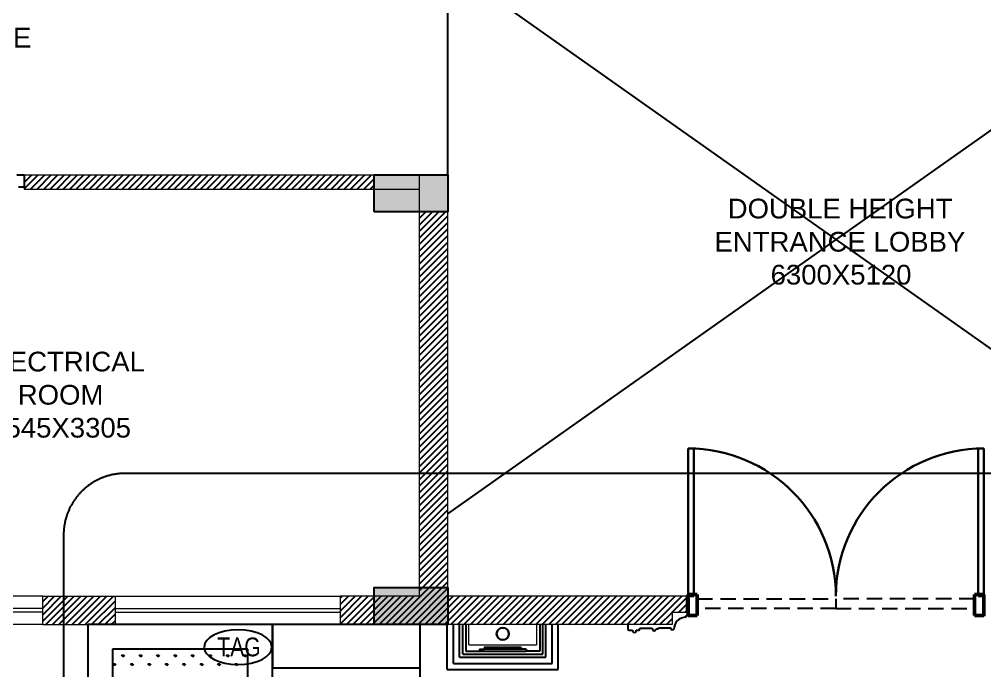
# Model space of a CAD drawing. Header units: millimetres. Extents: x 1277257 to 1543892, y 206696 to 309376.
# Drawn here: x 1308857 to 1316695, y 290982 to 296270 of the extents above; entities that cross this region are included whole.
import ezdxf
from ezdxf.enums import TextEntityAlignment as Align

# ---------------------------------------------------------------- set-up
doc = ezdxf.new("R2010")
doc.units = ezdxf.units.MM
doc.header["$LTSCALE"] = 500
doc.header["$MEASUREMENT"] = 0
doc.linetypes.add('HIDDEN', pattern=[0.375, 0.25, -0.125])
doc.layers.add('A-TAG', color=7, linetype='Continuous', true_color=0xef00ef)
for name, color, linetype in [('AHC-A-FURNITURE', 2, 'Continuous'), ('Cornice', 252, 'Continuous'), ('DOOR', 8, 'Continuous'), ('ELE-5', 8, 'Continuous'), ('Finish', 31, 'Continuous'), ('Moulding-1', 252, 'Continuous'), ('TEXT-RM NAME', 6, 'Continuous'), ('TOWER AREA COLUMN.', 6, 'Continuous')]:
    doc.layers.add(name, color=color, linetype=linetype)
for name, color, linetype, lineweight in [('TOWER COL HATCH', 253, 'Continuous', 20), ('Wall', 2, 'Continuous', 15), ('WIN', 144, 'Continuous', 15)]:
    doc.layers.add(name, color=color, linetype=linetype, lineweight=lineweight)
doc.styles.get("Standard").update_dxf_attribs({"font": 'arial.ttf'})

msp = doc.modelspace()

# ---------------------------------------------------------------- hatches: boundary and pattern name
at = {"layer": 'TOWER COL HATCH'}
h = msp.add_hatch(color=253, dxfattribs=at)
h.dxf.hatch_style = 1
h.paths.add_polyline_path([(1311737.1, 294706.4), (1311737.1, 295006.4), (1312337.1, 295006.4), (1312337.1, 294706.4)])
h = msp.add_hatch(color=253, dxfattribs=at)
h.dxf.hatch_style = 1
h.paths.add_polyline_path([(1312337.1, 291656.4), (1312337.1, 291356.4), (1311737.1, 291356.4), (1311737.1, 291656.4)])

# ---------------------------------------------------------------- linework, layer by layer
at = {"color": 22, "lineweight": 30}
for p, q in [((1314287.1, 291586.4), (1314287.1, 292786.4)), ((1314332.8, 291586.4), (1314332.8, 292786.4)), ((1316641.4, 291586.4), (1316641.4, 292786.4)), ((1316687.1, 291586.4), (1316687.1, 292786.4)), ((1314332.8, 291586.4), (1314292.9, 291586.4)), ((1316641.4, 291586.4), (1316681.2, 291586.4))]:
    msp.add_line(p, q, dxfattribs=at)
at = {"color": 22, "lineweight": 50}
for p, q in [((1314361.4, 291601.4), (1314286.4, 291601.4)), ((1314286.4, 291601.4), (1314286.4, 291431.4)), ((1314361.4, 291431.4), (1314361.4, 291601.4)), ((1316612.7, 291601.4), (1316687.7, 291601.4)), ((1316612.7, 291431.4), (1316612.7, 291601.4)), ((1316687.7, 291601.4), (1316687.7, 291431.4)), ((1314286.4, 291431.4), (1314361.4, 291431.4)), ((1316687.7, 291431.4), (1316612.7, 291431.4))]:
    msp.add_line(p, q, dxfattribs=at)
at = {"color": 22, "linetype": 'HIDDEN', "lineweight": 25}
for p, q in [((1314361.4, 291566.4), (1315487.1, 291566.4)), ((1314361.4, 291486.4), (1314361.4, 291566.4)), ((1316612.1, 291566.4), (1315487.1, 291566.4)), ((1315487.1, 291566.4), (1315487.1, 291486.4)), ((1315487.1, 291566.4), (1315487.1, 291486.4)), ((1316612.1, 291486.4), (1316612.1, 291566.4)), ((1315487.1, 291486.4), (1314361.4, 291486.4)), ((1315487.1, 291486.4), (1316612.1, 291486.4))]:
    msp.add_line(p, q, dxfattribs=at)
at = {"color": 30}
for p, q in [((1310912.1, 291356.4), (1309412.1, 291356.4)), ((1309412.1, 291356.4), (1309412.1, 287556.4)), ((1310912.1, 287556.4), (1310912.1, 291356.4)), ((1310712.1, 291156.4), (1309612.1, 291156.4)), ((1309612.1, 291156.4), (1309612.1, 287756.4)), ((1310712.1, 287756.4), (1310712.1, 291156.4))]:
    msp.add_line(p, q, dxfattribs=at)
at = {"color": 5, "lineweight": 30}
msp.add_circle((1312782.1, 291281.4), 50, dxfattribs=at)
at = {"color": 22, "lineweight": 30}
for centre, start, end in [((1314287.1, 291586.4), 0, 90), ((1316687.1, 291586.4), 90, 180)]:
    msp.add_arc(centre, 1200, start, end, dxfattribs=at)
at = {"linetype": 'Continuous', "extrusion": (0, 0, -1)}
msp.add_ellipse((1310632.7, 291173.1), major_axis=(275.7, 0), ratio=0.512885, dxfattribs=at)
at = {"layer": 'A-TAG', "linetype": 'HIDDEN', "ltscale": 100}
for p, q in [((1318880.3, 292583.7), (1309716.2, 292583.7)), ((1309216.2, 292083.7), (1309216.2, 287499.3))]:
    msp.add_line(p, q, dxfattribs=at)
msp.add_arc((1309716.2, 292083.7), 500, 90, 180, dxfattribs=at)
at = {"layer": 'AHC-A-FURNITURE', "color": 5, "linetype": 'Continuous', "ltscale": 50, "true_color": 0x0000ff}
for p, q in [((1308897.1, 294999.1), (1308904.4, 295006.4)), ((1308897.1, 294946), (1308957.5, 295006.4)), ((1308897.1, 294893), (1309010.5, 295006.4)), ((1308948.5, 294891.4), (1309063.5, 295006.4)), ((1309001.6, 294891.4), (1309116.6, 295006.4)), ((1309054.6, 294891.4), (1309169.6, 295006.4)), ((1309107.6, 294891.4), (1309222.6, 295006.4)), ((1309160.6, 294891.4), (1309275.6, 295006.4)), ((1309213.7, 294891.4), (1309328.7, 295006.4)), ((1309266.7, 294891.4), (1309381.7, 295006.4)), ((1309319.7, 294891.4), (1309434.7, 295006.4)), ((1309372.8, 294891.4), (1309487.8, 295006.4)), ((1309425.8, 294891.4), (1309540.8, 295006.4)), ((1309478.8, 294891.4), (1309593.8, 295006.4)), ((1309531.9, 294891.4), (1309646.9, 295006.4)), ((1309584.9, 294891.4), (1309699.9, 295006.4)), ((1309637.9, 294891.4), (1309752.9, 295006.4)), ((1309691, 294891.4), (1309806, 295006.4)), ((1309744, 294891.4), (1309859, 295006.4)), ((1309797, 294891.4), (1309912, 295006.4)), ((1309850.1, 294891.4), (1309965.1, 295006.4)), ((1309903.1, 294891.4), (1310018.1, 295006.4)), ((1309956.1, 294891.4), (1310071.1, 295006.4)), ((1310009.2, 294891.4), (1310124.2, 295006.4)), ((1310062.2, 294891.4), (1310177.2, 295006.4)), ((1310115.2, 294891.4), (1310230.2, 295006.4)), ((1310168.3, 294891.4), (1310283.3, 295006.4)), ((1310221.3, 294891.4), (1310336.3, 295006.4)), ((1310274.3, 294891.4), (1310389.3, 295006.4)), ((1310327.4, 294891.4), (1310442.4, 295006.4)), ((1310380.4, 294891.4), (1310495.4, 295006.4)), ((1310433.4, 294891.4), (1310548.4, 295006.4)), ((1310486.5, 294891.4), (1310601.5, 295006.4)), ((1310539.5, 294891.4), (1310654.5, 295006.4)), ((1310592.5, 294891.4), (1310707.5, 295006.4)), ((1310645.6, 294891.4), (1310760.6, 295006.4)), ((1310698.6, 294891.4), (1310813.6, 295006.4)), ((1310751.6, 294891.4), (1310866.6, 295006.4)), ((1310804.7, 294891.4), (1310919.7, 295006.4)), ((1310857.7, 294891.4), (1310972.7, 295006.4)), ((1310910.7, 294891.4), (1311025.7, 295006.4)), ((1310963.8, 294891.4), (1311078.8, 295006.4)), ((1311016.8, 294891.4), (1311131.8, 295006.4)), ((1311069.8, 294891.4), (1311184.8, 295006.4)), ((1311122.9, 294891.4), (1311237.9, 295006.4)), ((1311175.9, 294891.4), (1311290.9, 295006.4)), ((1311228.9, 294891.4), (1311343.9, 295006.4)), ((1311282, 294891.4), (1311397, 295006.4)), ((1311335, 294891.4), (1311450, 295006.4)), ((1311388, 294891.4), (1311503, 295006.4)), ((1311441.1, 294891.4), (1311556.1, 295006.4)), ((1311494.1, 294891.4), (1311609.1, 295006.4)), ((1311547.1, 294891.4), (1311662.1, 295006.4)), ((1311600.2, 294891.4), (1311715.2, 295006.4)), ((1311653.2, 294891.4), (1311737.1, 294975.3)), ((1311706.2, 294891.4), (1311737.1, 294922.3))]:
    msp.add_line(p, q, dxfattribs=at)
at = {"layer": 'AHC-A-FURNITURE', "color": 1, "linetype": 'Continuous', "ltscale": 50, "true_color": 0xff0000}
for p, q in [((1312107.1, 294655.9), (1312157.6, 294706.4)), ((1312107.1, 294602.8), (1312210.7, 294706.4)), ((1312107.1, 294549.8), (1312263.7, 294706.4)), ((1312107.1, 294496.8), (1312316.7, 294706.4)), ((1312107.1, 294443.7), (1312337.1, 294673.7)), ((1312107.1, 294390.7), (1312337.1, 294620.7)), ((1312107.1, 294337.7), (1312337.1, 294567.7)), ((1312107.1, 294284.6), (1312337.1, 294514.6)), ((1312107.1, 294231.6), (1312337.1, 294461.6)), ((1312107.1, 294178.6), (1312337.1, 294408.6)), ((1312107.1, 294125.5), (1312337.1, 294355.5)), ((1312107.1, 294072.5), (1312337.1, 294302.5)), ((1312107.1, 294019.5), (1312337.1, 294249.5)), ((1312107.1, 293966.4), (1312337.1, 294196.4)), ((1312107.1, 293913.4), (1312337.1, 294143.4)), ((1312107.1, 293860.4), (1312337.1, 294090.4)), ((1312107.1, 293807.3), (1312337.1, 294037.3)), ((1312107.1, 293754.3), (1312337.1, 293984.3)), ((1312107.1, 293701.3), (1312337.1, 293931.3)), ((1312107.1, 293648.2), (1312337.1, 293878.2)), ((1312107.1, 293595.2), (1312337.1, 293825.2)), ((1312107.1, 293542.2), (1312337.1, 293772.2)), ((1312107.1, 293489.1), (1312337.1, 293719.1)), ((1312107.1, 293436.1), (1312337.1, 293666.1)), ((1312107.1, 293383.1), (1312337.1, 293613.1)), ((1312107.1, 293330), (1312337.1, 293560)), ((1312107.1, 293277), (1312337.1, 293507)), ((1312107.1, 293224), (1312337.1, 293454)), ((1312107.1, 293170.9), (1312337.1, 293400.9)), ((1312107.1, 293117.9), (1312337.1, 293347.9)), ((1312107.1, 293064.9), (1312337.1, 293294.9)), ((1312107.1, 293011.8), (1312337.1, 293241.8)), ((1312107.1, 292958.8), (1312337.1, 293188.8)), ((1312107.1, 292905.8), (1312337.1, 293135.8)), ((1312107.1, 292852.7), (1312337.1, 293082.7)), ((1312107.1, 292799.7), (1312337.1, 293029.7)), ((1312107.1, 292746.7), (1312337.1, 292976.7)), ((1312107.1, 292693.6), (1312337.1, 292923.6)), ((1312107.1, 292640.6), (1312337.1, 292870.6)), ((1312107.1, 292587.6), (1312337.1, 292817.6)), ((1312107.1, 292534.5), (1312337.1, 292764.5)), ((1312107.1, 292481.5), (1312337.1, 292711.5)), ((1312107.1, 292428.5), (1312337.1, 292658.5)), ((1312107.1, 292375.4), (1312337.1, 292605.4)), ((1312107.1, 292322.4), (1312337.1, 292552.4)), ((1312107.1, 292269.4), (1312337.1, 292499.4)), ((1312107.1, 292216.3), (1312337.1, 292446.3)), ((1312107.1, 292163.3), (1312337.1, 292393.3)), ((1312107.1, 292110.3), (1312337.1, 292340.3)), ((1312107.1, 292057.2), (1312337.1, 292287.2)), ((1312107.1, 292004.2), (1312337.1, 292234.2)), ((1312107.1, 291951.2), (1312337.1, 292181.2)), ((1312107.1, 291898.2), (1312337.1, 292128.2)), ((1312107.1, 291845.1), (1312337.1, 292075.1)), ((1312107.1, 291792.1), (1312337.1, 292022.1)), ((1312107.1, 291739.1), (1312337.1, 291969.1)), ((1312107.1, 291686), (1312337.1, 291916)), ((1312107.1, 291633), (1312337.1, 291863)), ((1311883.5, 291356.4), (1312337.1, 291810)), ((1311936.6, 291356.4), (1312337.1, 291756.9)), ((1311989.6, 291356.4), (1312337.1, 291703.9)), ((1312042.6, 291356.4), (1312337.1, 291650.9)), ((1312095.7, 291356.4), (1312337.1, 291597.8)), ((1309047.1, 291542.8), (1309090.7, 291586.4)), ((1309047.1, 291489.8), (1309143.7, 291586.4)), ((1309047.1, 291436.8), (1309196.7, 291586.4)), ((1309047.1, 291383.7), (1309249.8, 291586.4)), ((1309072.8, 291356.4), (1309302.8, 291586.4)), ((1309125.8, 291356.4), (1309355.8, 291586.4)), ((1309178.9, 291356.4), (1309408.9, 291586.4)), ((1309231.9, 291356.4), (1309461.9, 291586.4)), ((1309284.9, 291356.4), (1309514.9, 291586.4)), ((1309338, 291356.4), (1309568, 291586.4)), ((1309391, 291356.4), (1309621, 291586.4)), ((1309444, 291356.4), (1309637.1, 291549.5)), ((1311462.1, 291571.3), (1311477.1, 291586.4)), ((1311462.1, 291518.3), (1311530.2, 291586.4)), ((1311462.1, 291465.3), (1311583.2, 291586.4)), ((1311462.1, 291412.2), (1311636.2, 291586.4)), ((1311462.1, 291359.2), (1311689.3, 291586.4)), ((1311512.3, 291356.4), (1311742.3, 291586.4)), ((1311565.3, 291356.4), (1311795.3, 291586.4)), ((1311618.4, 291356.4), (1311848.4, 291586.4)), ((1311671.4, 291356.4), (1311901.4, 291586.4)), ((1311724.4, 291356.4), (1311954.4, 291586.4)), ((1311777.5, 291356.4), (1312007.5, 291586.4)), ((1311830.5, 291356.4), (1312060.5, 291586.4)), ((1312148.7, 291356.4), (1312378.7, 291586.4)), ((1312201.7, 291356.4), (1312431.7, 291586.4)), ((1312254.8, 291356.4), (1312484.8, 291586.4)), ((1312307.8, 291356.4), (1312537.8, 291586.4)), ((1312360.8, 291356.4), (1312590.8, 291586.4)), ((1312413.9, 291356.4), (1312643.9, 291586.4)), ((1312466.9, 291356.4), (1312696.9, 291586.4)), ((1312519.9, 291356.4), (1312749.9, 291586.4)), ((1312573, 291356.4), (1312803, 291586.4)), ((1312626, 291356.4), (1312856, 291586.4)), ((1312679, 291356.4), (1312909, 291586.4)), ((1312732.1, 291356.4), (1312962.1, 291586.4)), ((1312785.1, 291356.4), (1313015.1, 291586.4)), ((1312838.1, 291356.4), (1313068.1, 291586.4)), ((1312891.2, 291356.4), (1313121.2, 291586.4)), ((1312944.2, 291356.4), (1313174.2, 291586.4)), ((1312997.2, 291356.4), (1313227.2, 291586.4)), ((1313050.3, 291356.4), (1313280.3, 291586.4)), ((1313103.3, 291356.4), (1313333.3, 291586.4)), ((1313156.3, 291356.4), (1313386.3, 291586.4)), ((1313209.4, 291356.4), (1313439.4, 291586.4)), ((1313262.4, 291356.4), (1313492.4, 291586.4)), ((1313315.4, 291356.4), (1313545.4, 291586.4)), ((1313368.5, 291356.4), (1313598.5, 291586.4)), ((1313421.5, 291356.4), (1313651.5, 291586.4)), ((1313474.5, 291356.4), (1313704.5, 291586.4)), ((1313527.6, 291356.4), (1313757.6, 291586.4)), ((1313580.6, 291356.4), (1313810.6, 291586.4)), ((1313633.6, 291356.4), (1313863.6, 291586.4)), ((1313686.7, 291356.4), (1313916.7, 291586.4)), ((1313739.7, 291356.4), (1313969.7, 291586.4)), ((1313792.7, 291356.4), (1314022.7, 291586.4)), ((1313845.8, 291356.4), (1314075.8, 291586.4)), ((1313898.8, 291356.4), (1314128.8, 291586.4)), ((1313951.8, 291356.4), (1314181.8, 291586.4)), ((1314004.9, 291356.4), (1314234.9, 291586.4)), ((1314157.9, 291456.4), (1314271.4, 291569.9)), ((1314210.9, 291456.4), (1314271.4, 291516.9)), ((1309497.1, 291356.4), (1309637.1, 291496.4)), ((1309550.1, 291356.4), (1309637.1, 291443.4)), ((1314057.9, 291356.4), (1314156.4, 291454.9)), ((1314264, 291456.4), (1314271.4, 291463.9)), ((1309603.1, 291356.4), (1309637.1, 291390.4)), ((1314110.9, 291356.4), (1314156.4, 291401.9))]:
    msp.add_line(p, q, dxfattribs=at)
at = {"layer": 'Cornice', "linetype": 'HIDDEN', "ltscale": 300}
for p, q in [((1312337.1, 296706.4), (1318637.1, 292256.4)), ((1312337.1, 292256.4), (1318637.1, 296706.4)), ((1312337.1, 295006.4), (1312337.1, 296706.4))]:
    msp.add_line(p, q, dxfattribs=at)
at = {"layer": 'DOOR', "ltscale": 100}
for p, q in [((1308837.9, 295006.4), (1308897.1, 295006.4)), ((1308897.1, 295006.4), (1308897.1, 294906.4)), ((1308897.1, 294906.4), (1308850.9, 294906.4))]:
    msp.add_line(p, q, dxfattribs=at)
at = {"layer": 'ELE-5'}
for p, q in [((1312112.1, 291356.4), (1310912.1, 291356.4)), ((1310912.1, 291356.4), (1310912.1, 291006.4)), ((1312112.1, 291006.4), (1312112.1, 291356.4)), ((1310912.1, 287556.4), (1310912.1, 291056.4)), ((1310912.1, 291006.4), (1312112.1, 291006.4)), ((1312112.1, 289476.4), (1312112.1, 291006.4))]:
    msp.add_line(p, q, dxfattribs=at)
at = {"layer": 'ELE-5', "linetype": 'Continuous'}
for p, q in [((1309630.4, 291025), (1309630.4, 291043.8)), ((1309701.1, 291095.8), (1309687.8, 291109)), ((1309701.1, 291095.8), (1309701.1, 291114.5)), ((1309701.1, 291095.8), (1309714.3, 291109)), ((1309771.8, 291025), (1309771.8, 291043.8)), ((1309842.5, 291095.8), (1309829.2, 291109)), ((1309842.5, 291095.8), (1309842.5, 291114.5)), ((1309842.5, 291095.8), (1309855.8, 291109)), ((1309913.2, 291025), (1309913.2, 291043.8)), ((1309983.9, 291095.8), (1309970.7, 291109)), ((1309983.9, 291095.8), (1309983.9, 291114.5)), ((1309983.9, 291095.8), (1309997.2, 291109)), ((1310054.6, 291025), (1310054.6, 291043.8)), ((1310125.3, 291095.8), (1310112.1, 291109)), ((1310125.3, 291095.8), (1310125.3, 291114.5)), ((1310125.3, 291095.8), (1310138.6, 291109)), ((1310196, 291025), (1310196, 291043.8)), ((1310266.8, 291095.8), (1310253.5, 291109)), ((1310266.8, 291095.8), (1310266.8, 291114.5)), ((1310266.8, 291095.8), (1310280, 291109)), ((1310337.5, 291025), (1310337.5, 291043.8)), ((1310408.2, 291095.8), (1310394.9, 291109)), ((1310408.2, 291095.8), (1310408.2, 291114.5)), ((1310408.2, 291095.8), (1310421.4, 291109)), ((1310478.9, 291025), (1310478.9, 291043.8)), ((1310549.6, 291095.8), (1310536.3, 291109)), ((1310549.6, 291095.8), (1310549.6, 291114.5)), ((1310549.6, 291095.8), (1310562.9, 291109)), ((1310620.3, 291025), (1310620.3, 291043.8)), ((1310691, 291095.8), (1310677.8, 291109)), ((1310691, 291095.8), (1310691, 291114.5)), ((1310691, 291095.8), (1310704.3, 291109)), ((1309630.4, 291025), (1309617.1, 291038.3)), ((1309630.4, 291025), (1309643.6, 291038.3)), ((1309771.8, 291025), (1309758.5, 291038.3)), ((1309771.8, 291025), (1309785, 291038.3)), ((1309913.2, 291025), (1309899.9, 291038.3)), ((1309913.2, 291025), (1309926.5, 291038.3)), ((1310054.6, 291025), (1310041.4, 291038.3)), ((1310054.6, 291025), (1310067.9, 291038.3)), ((1310196, 291025), (1310182.8, 291038.3)), ((1310196, 291025), (1310209.3, 291038.3)), ((1310337.5, 291025), (1310324.2, 291038.3)), ((1310337.5, 291025), (1310350.7, 291038.3)), ((1310478.9, 291025), (1310465.6, 291038.3)), ((1310478.9, 291025), (1310492.1, 291038.3)), ((1310620.3, 291025), (1310607.1, 291038.3)), ((1310620.3, 291025), (1310633.6, 291038.3))]:
    msp.add_line(p, q, dxfattribs=at)
at = {"layer": 'Finish'}
for p, q in [((1314286.4, 291431.4), (1314286.4, 291601.4)), ((1316687.7, 291431.4), (1316687.7, 291601.4)), ((1312482.1, 291356.4), (1312482.1, 291141.4)), ((1313082.1, 291356.4), (1313082.1, 291141.4)), ((1313796.4, 291356.4), (1313796.4, 291321.4)), ((1314271.4, 291416.4), (1314271.4, 291431.4)), ((1314271.4, 291431.4), (1314286.4, 291431.4)), ((1316702.7, 291431.4), (1316687.7, 291431.4)), ((1313806.4, 291311.4), (1313836.4, 291311.4)), ((1313836.4, 291311.4), (1313836.4, 291306.4)), ((1313866.4, 291306.4), (1313866.4, 291311.4)), ((1313866.4, 291311.4), (1313886.4, 291311.4)), ((1313896.4, 291321.4), (1313896.4, 291326.4)), ((1313896.4, 291326.4), (1313996.4, 291326.4)), ((1313996.4, 291326.4), (1313996.4, 291321.4)), ((1314026.4, 291321.4), (1314046.4, 291321.4)), ((1314046.4, 291321.4), (1314046.4, 291331.4)), ((1314046.4, 291331.4), (1314146.4, 291331.4)), ((1314146.4, 291331.4), (1314146.4, 291316.4)), ((1314146.4, 291316.4), (1314171.4, 291316.4)), ((1314171.4, 291316.4), (1314171.4, 291316.4)), ((1312482.1, 291141.4), (1312592.1, 291141.4)), ((1312592.1, 291156.4), (1312632.1, 291156.4)), ((1312592.1, 291156.4), (1312592.1, 291141.4)), ((1312932.1, 291171.4), (1312632.1, 291171.4)), ((1312632.1, 291171.4), (1312632.1, 291156.4)), ((1312932.1, 291171.4), (1312932.1, 291156.4)), ((1312972.1, 291156.4), (1312932.1, 291156.4)), ((1312972.1, 291156.4), (1312972.1, 291141.4)), ((1313082.1, 291141.4), (1312972.1, 291141.4))]:
    msp.add_line(p, q, dxfattribs=at)
for centre, radius, start, end in [((1314267.9, 291319.9), 96.6, 87.92163, 182.07837), ((1313806.4, 291321.4), 10, 180, 270), ((1313851.4, 291306.4), 15, 180, 0), ((1313886.4, 291321.4), 10, 270, 0), ((1314011.4, 291321.4), 15, 180, 0)]:
    msp.add_arc(centre, radius, start, end, dxfattribs=at)
at = {"layer": 'Moulding-1'}
for p, q in [((1312332.1, 290991.4), (1312332.1, 291356.4)), ((1312382, 291041.4), (1312382, 291356.4)), ((1312432.1, 291091.4), (1312432.1, 291356.4)), ((1312457.1, 291116.4), (1312457.1, 291356.4)), ((1313107.1, 291116.4), (1313107.1, 291356.4)), ((1313132.1, 291091.4), (1313132.1, 291356.4)), ((1313182.2, 291041.4), (1313182.2, 291356.4)), ((1313232.1, 290991.4), (1313232.1, 291356.4)), ((1312592.1, 291141.4), (1312972.1, 291141.4)), ((1312932.1, 291156.4), (1312632.1, 291156.4)), ((1312432.1, 291091.4), (1313132.1, 291091.4)), ((1312457.1, 291116.4), (1313107.1, 291116.4)), ((1312332.1, 290991.4), (1313232.1, 290991.4)), ((1312382, 291041.4), (1313182.2, 291041.4))]:
    msp.add_line(p, q, dxfattribs=at)
at = {"layer": 'TOWER AREA COLUMN.'}
for points in [[(1311737.1, 294706.4), (1311737.1, 295006.4), (1312337.1, 295006.4), (1312337.1, 294706.4)], [(1312337.1, 291656.4), (1312337.1, 291356.4), (1311737.1, 291356.4), (1311737.1, 291656.4)]]:
    msp.add_lwpolyline(points, close=True, dxfattribs=at)
at = {"layer": 'Wall'}
for p, q in [((1308897.1, 295006.4), (1312337.1, 295006.4)), ((1308897.1, 295006.4), (1308897.1, 294891.4)), ((1312107.1, 291586.4), (1312107.1, 295006.4)), ((1312337.1, 291586.4), (1312337.1, 295006.4)), ((1308897.1, 294891.4), (1312107.1, 294891.4)), ((1309047.1, 291356.4), (1309047.1, 291586.4)), ((1309047.1, 291586.4), (1309637.1, 291586.4)), ((1309637.1, 291356.4), (1309637.1, 291586.4)), ((1314271.4, 291586.4), (1312337.1, 291586.4)), ((1314271.4, 291586.4), (1314271.4, 291456.4)), ((1314156.4, 291456.4), (1314271.4, 291456.4)), ((1314156.4, 291456.4), (1314156.4, 291356.4)), ((1309047.1, 291356.4), (1309637.1, 291356.4)), ((1314156.4, 291356.4), (1312337.1, 291356.4)), ((1312507.1, 291191.4), (1312507.1, 291356.4)), ((1313057.1, 291356.4), (1313057.1, 291191.4)), ((1312507.1, 291191.4), (1313057.1, 291191.4))]:
    msp.add_line(p, q, dxfattribs=at)
at = {"layer": 'Wall', "linetype": 'Continuous'}
for p, q in [((1312107.1, 291586.4), (1311462.1, 291586.4)), ((1311462.1, 291586.4), (1311462.1, 291356.4)), ((1311462.1, 291356.4), (1312337.1, 291356.4))]:
    msp.add_line(p, q, dxfattribs=at)
at = {"layer": 'WIN'}
for p, q in [((1309047.1, 291586.4), (1307247.1, 291586.4)), ((1309637.1, 291586.4), (1311462.1, 291586.4)), ((1309047.1, 291486.4), (1307247.1, 291486.4)), ((1309047.1, 291456.4), (1307247.1, 291456.4)), ((1309637.1, 291486.4), (1311462.1, 291486.4)), ((1309637.1, 291456.4), (1311462.1, 291456.4)), ((1309047.1, 291356.4), (1307247.1, 291356.4)), ((1309637.1, 291356.4), (1311462.1, 291356.4))]:
    msp.add_line(p, q, dxfattribs=at)

# ---------------------------------------------------------------- texts
at = {"width": 0.8}
msp.add_attdef('TAG', text='', height=153.1, dxfattribs=at).set_placement((1310640.5, 291175.1), align=Align.MIDDLE_CENTER)
at = {"layer": 'TEXT-RM NAME'}
for s, p in [('1700MM WIDE', (1307439.5, 296040.8)), ('DOUBLE HEIGHT', (1314608.6, 294653.6)), ('ENTRANCE LOBBY', (1314501.4, 294384.1)), ('6300X5120', (1314957.2, 294116.8)), ('ELECTRICAL', (1308498.1, 293411.4)), ('ROOM', (1308844.4, 293141.9)), ('5545X3305', (1308620.4, 292874.5))]:
    msp.add_text(s, height=160, rotation=360, dxfattribs=at).set_placement(p)

doc.saveas('drawing.dxf')
